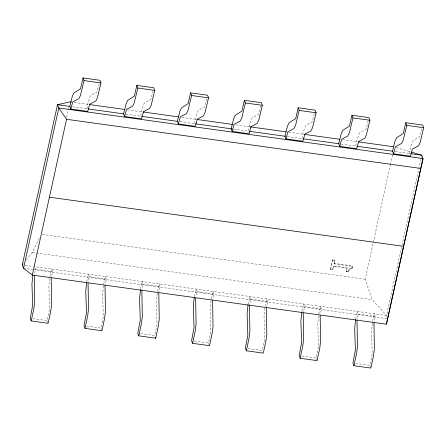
<?xml version="1.0" encoding="UTF-8"?>
<svg xmlns="http://www.w3.org/2000/svg" width="446" height="446" viewBox="0 0 446 446"><rect width="100%" height="100%" fill="white"/><g stroke="black" fill="none" stroke-linecap="round" stroke-linejoin="round"><path stroke-width="0.33" stroke-dasharray="2.23 1.67" d="M49.645 278.371L48.887 286.299L49.484 309.496L47.148 320.635L47.956 322.753M103.433 285.83L102.675 293.763L103.271 316.955L100.935 328.1L101.944 330.748M157.221 293.295L156.462 301.228L157.059 324.42L154.723 335.565L140.496 333.591M211.008 300.76L210.256 308.688L210.846 331.885L208.511 343.03L209.52 345.672M264.796 308.225L264.043 316.153L264.634 339.35L262.298 350.495L248.071 348.521M318.583 315.69L317.831 323.618L318.422 346.815L316.086 357.96L317.095 360.602M372.371 323.155L371.618 331.083L372.209 354.28L369.873 365.419L370.682 367.537M49.913 276.615L51.524 268.983L52.533 271.625L51.396 276.921M86.758 281.727L88.369 274.095L89.378 276.743L88.241 282.039M103.701 284.08L105.312 276.448L106.321 279.09L105.184 284.386M140.546 289.192L142.157 281.56L143.166 284.202L142.029 289.499M157.488 291.539L159.099 283.912L160.108 286.555L158.971 291.851M194.333 296.657L195.945 289.025L196.954 291.667L196.039 295.843M211.276 299.004L212.887 291.377L213.896 294.02L212.759 299.316M248.121 304.116L249.732 296.49L250.741 299.132L249.604 304.428M265.063 306.469L266.675 298.837L267.684 301.485L266.546 306.781M301.909 311.581L303.52 303.955L304.529 306.597L303.392 311.893M318.851 313.934L320.462 306.302L321.471 308.95L320.557 313.12M355.702 319.046L357.307 311.414L358.316 314.062L357.179 319.358M372.639 321.399L374.25 313.767L375.259 316.415L374.122 321.705M66.671 117.476L68.16 110.692M68.31 110.011L68.907 107.296M34.677 273.448L35.591 269.278L34.782 267.16M86.736 108.746L88.431 101.342L90.092 96.565L90.856 95.327L96.983 92.093L99.257 83.491M153.045 90.956L150.77 99.553L144.643 102.792L143.88 104.029L142.218 108.807L140.523 116.211L141.126 117.8M194.311 123.676L196.006 116.267L197.667 111.494L198.431 110.257L204.558 107.018L206.833 98.421M260.62 105.88L258.345 114.483L252.219 117.716L251.455 118.959L249.793 123.732L248.099 131.141L248.701 132.724M301.886 138.606L303.581 131.196L305.242 126.419L306.006 125.181L312.133 121.948L314.408 113.345M330.547 269.094L332.621 259.661L334.706 259.951L334.868 260.369L334.115 263.803L352.552 266.362L352.111 268.375L350.645 268.503L349.619 269.122L348.376 271.965L346.509 271.709L346.347 271.291L347.116 267.778L333.407 265.877L332.794 269.802L330.709 269.518L330.547 269.094L332.638 269.384M330.709 269.518L332.621 259.661M334.115 263.803L334.706 259.951M332.794 269.802L333.407 265.877M368.195 120.81L365.921 129.412L359.794 132.646L359.03 133.884L357.369 138.661L355.674 146.071L356.276 147.654M346.509 271.709L347.116 267.778M352.111 268.375L352.39 265.939L333.954 263.385M386.955 316.576L386.531 315.473L372.148 299.617L365.179 279.213L373.085 243.237M373.235 242.557L390.239 165.176M390.389 164.496L392.474 154.996M409.461 153.53L411.156 146.126L412.818 141.349L413.581 140.111L419.708 136.877L421.983 128.275M420.846 159.311L386.531 315.473L34.03 266.557M420.996 158.631L421.442 156.596M348.376 271.965L348.744 269.841L349.458 268.698L350.484 268.085L351.95 267.957M26.225 260.051L32.335 252.464L39.516 237.372M74.237 102.441L88.721 104.448M127.344 109.811L141.828 111.818M181.834 117.37L196.318 119.383M235.633 124.835L249.425 126.753M288.74 132.206L303.916 134.313M342.539 139.67L357.023 141.683M72.503 106.772L87.862 108.902M125.805 114.17L140.981 116.278M180.078 121.702L194.785 123.743M233.42 129.106L248.595 131.208M287.224 136.571L302.399 138.678M341.034 144.036L356.209 146.143M395.228 151.556L410.013 153.608M332.783 260.079L334.868 260.369M333.569 266.295L347.278 268.197M346.347 271.291L348.214 271.547M42.392 234.418L365.179 279.213M32.335 252.464L372.148 299.617M25.06 265.309L33.338 266.457M35.591 269.278L52.533 271.625M89.378 276.743L106.321 279.09M143.166 284.202L160.108 286.555M196.954 291.667L213.896 294.02M250.741 299.132L267.684 301.485M304.529 306.597L321.471 308.95M358.316 314.062L375.259 316.415M23.566 268.241L32.53 269.484M33.221 269.579L387.106 318.689M32.92 318.661L47.148 320.635M86.708 326.126L100.935 328.1M194.283 341.056L208.511 343.03M301.858 355.98L316.086 357.96M355.646 363.445L369.873 365.419M396.226 147.448L410.621 151.841M352.39 265.939L352.552 266.362M350.484 268.085L350.645 268.503M349.458 268.698L349.619 269.122M348.744 269.841L348.906 270.259"/><path stroke-width="0.67" d="M34.281 275.706L34.732 301.791L33.851 308.565L31.22 320.93L48.157 323.283L50.794 310.918L51.675 304.144L51.223 278.059M88.068 283.171L88.52 309.256L87.645 316.03L85.008 328.395L101.944 330.748L104.581 318.383L105.462 311.609L105.011 285.524M141.856 290.636L142.307 316.721L141.432 323.495L138.795 335.86L155.732 338.207L158.369 325.848L159.25 319.068L158.798 292.983M195.643 298.101L196.095 324.186L195.22 330.96L192.583 343.325L209.52 345.672L212.157 333.307L213.037 326.533L212.586 300.448M249.431 305.56L249.883 331.646L249.007 338.425L246.37 350.785L263.307 353.137L265.944 340.772L266.825 333.998L266.373 307.913M303.219 313.025L303.67 339.111L302.795 345.884L300.158 358.25L317.095 360.602L319.732 348.237L320.613 341.463L320.161 315.378M357.006 320.49L357.458 346.575L356.583 353.349L353.946 365.714L370.882 368.067L373.519 355.702L374.4 348.928L373.949 322.843M32.881 274.848L31.95 283.946L32.697 305.187L30.205 318.288L31.22 320.93M86.669 282.312L85.738 291.411L86.485 312.652L83.993 325.753L85.008 328.395M140.457 289.777L139.526 298.876L140.273 320.117L137.781 333.212L138.795 335.86M194.244 297.242L193.313 306.341L194.06 327.576L191.568 340.677L192.583 343.325M248.032 304.702L247.101 313.806L247.848 335.041L245.361 348.142L246.37 350.785M301.825 312.167L300.888 321.265L301.635 342.506L299.149 355.607L300.158 358.25M355.613 319.631L354.676 328.73L355.423 349.971L352.937 363.072L353.946 365.714M411.273 152.041L421.743 155.236L423.009 158.547L386.414 324.209L32.307 275.07L23.566 268.241L22.3 264.93L57.512 104.693L70.1 101.866L71.477 102.056M23.566 268.241L58.777 108.004L57.512 104.693L69.927 106.416M32.307 275.07L66.538 119.288L58.777 108.004L423.009 158.547L386.414 324.209M70.802 109.041L72.754 101.889L78.881 98.655L80.464 95.383L84.032 80.581L83.023 77.933L99.965 80.286L100.974 82.928L97.406 97.735L95.823 101.008L89.696 104.241L87.745 111.394L70.802 109.041L69.793 106.399L72.324 96.264L73.913 92.974L80.542 88.698L83.023 77.933M124.59 116.506L126.541 109.354L132.668 106.12L134.252 102.848L137.82 88.04L136.81 85.398L153.753 87.751L154.762 90.393L151.194 105.2L149.611 108.473L143.484 111.706L141.533 118.859L124.59 116.506L123.581 113.864L126.112 103.728L127.701 100.439L134.33 96.163L136.81 85.398M178.378 123.971L180.329 116.819L186.456 113.585L188.039 110.313L191.607 95.505L190.598 92.863L207.541 95.215L208.55 97.858L204.982 112.665L203.398 115.932L197.271 119.171L195.32 126.318L178.378 123.971L177.369 121.323L179.9 111.193L181.489 107.904L188.117 103.628L190.598 92.863M232.165 131.436L234.117 124.283L240.243 121.05L241.827 117.777L245.395 102.97L244.386 100.328L261.328 102.675L262.337 105.323L258.769 120.13L257.186 123.397L251.059 126.636L249.108 133.783L232.165 131.436L231.156 128.788L233.687 118.658L235.276 115.369L241.905 111.087L244.386 100.328M285.953 138.896L287.904 131.748L294.031 128.509L295.614 125.242L299.182 110.435L298.173 107.793L315.116 110.14L316.125 112.788L312.557 127.589L310.973 130.862L304.847 134.095L302.895 141.248L285.953 138.896L284.944 136.253L287.475 126.123L289.064 122.834L295.692 118.552L298.173 107.793M339.74 146.36L341.697 139.213L347.819 135.974L349.402 132.707L352.97 117.9L351.961 115.252L368.903 117.605L369.912 120.247L366.344 135.054L364.761 138.327L358.634 141.56L356.683 148.713L339.74 146.36L338.731 143.718L341.262 133.588L342.851 130.293L349.48 126.017L351.961 115.252M393.528 153.825L395.485 146.673L401.606 143.439L403.19 140.167L406.758 125.365L405.748 122.717L422.691 125.07L423.7 127.712L420.132 142.519L418.549 145.792L412.422 149.025L410.471 156.178L393.528 153.825L392.519 151.183L395.05 141.047L396.639 137.758L403.268 133.482L405.748 122.717M22.3 264.93L23.17 263.842M84.032 80.581L100.974 82.928M137.82 88.04L154.762 90.393M191.607 95.505L208.55 97.858M245.395 102.97L262.337 105.323M299.182 110.435L316.125 112.788M352.97 117.9L369.912 120.247M406.758 125.365L423.7 127.712M89.412 104.548L124.59 109.426M143.211 112.013L178.383 116.891M197.009 119.478L232.873 124.456M250.117 126.848L285.981 131.821M304.601 134.408L339.78 139.291M358.4 141.873L393.578 146.756M87.862 108.902L123.732 113.881M141.672 116.373L177.541 121.351M195.476 123.837L232.037 128.911M249.286 131.302L285.156 136.281M303.09 138.773L338.96 143.751M356.9 146.238L392.77 151.216M410.705 153.703L421.743 155.236M66.538 119.288L420.645 168.426M49.422 197.182L403.53 246.32M155.331 337.154L155.732 338.207"/></g></svg>
